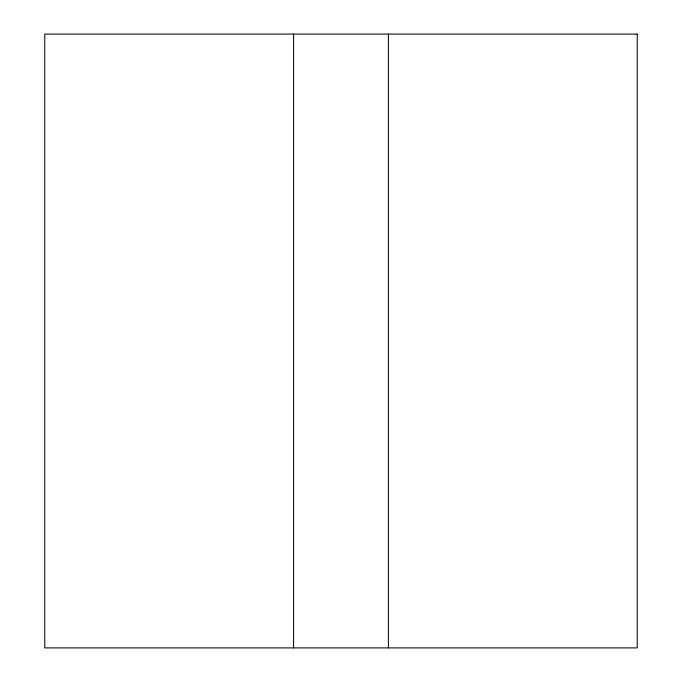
<?xml version="1.0" encoding="UTF-8"?>
<svg xmlns="http://www.w3.org/2000/svg" width="682" height="682" viewBox="0 0 682 682"><rect width="100%" height="100%" fill="white"/><g stroke="black" fill="none" stroke-linecap="round" stroke-linejoin="round"><path stroke-width="1.02" d="M388.399 34.1L388.399 647.9M293.601 34.1L293.601 647.9M637.235 34.1L44.765 34.1L44.765 647.9L637.235 647.9L637.235 34.1"/></g></svg>
